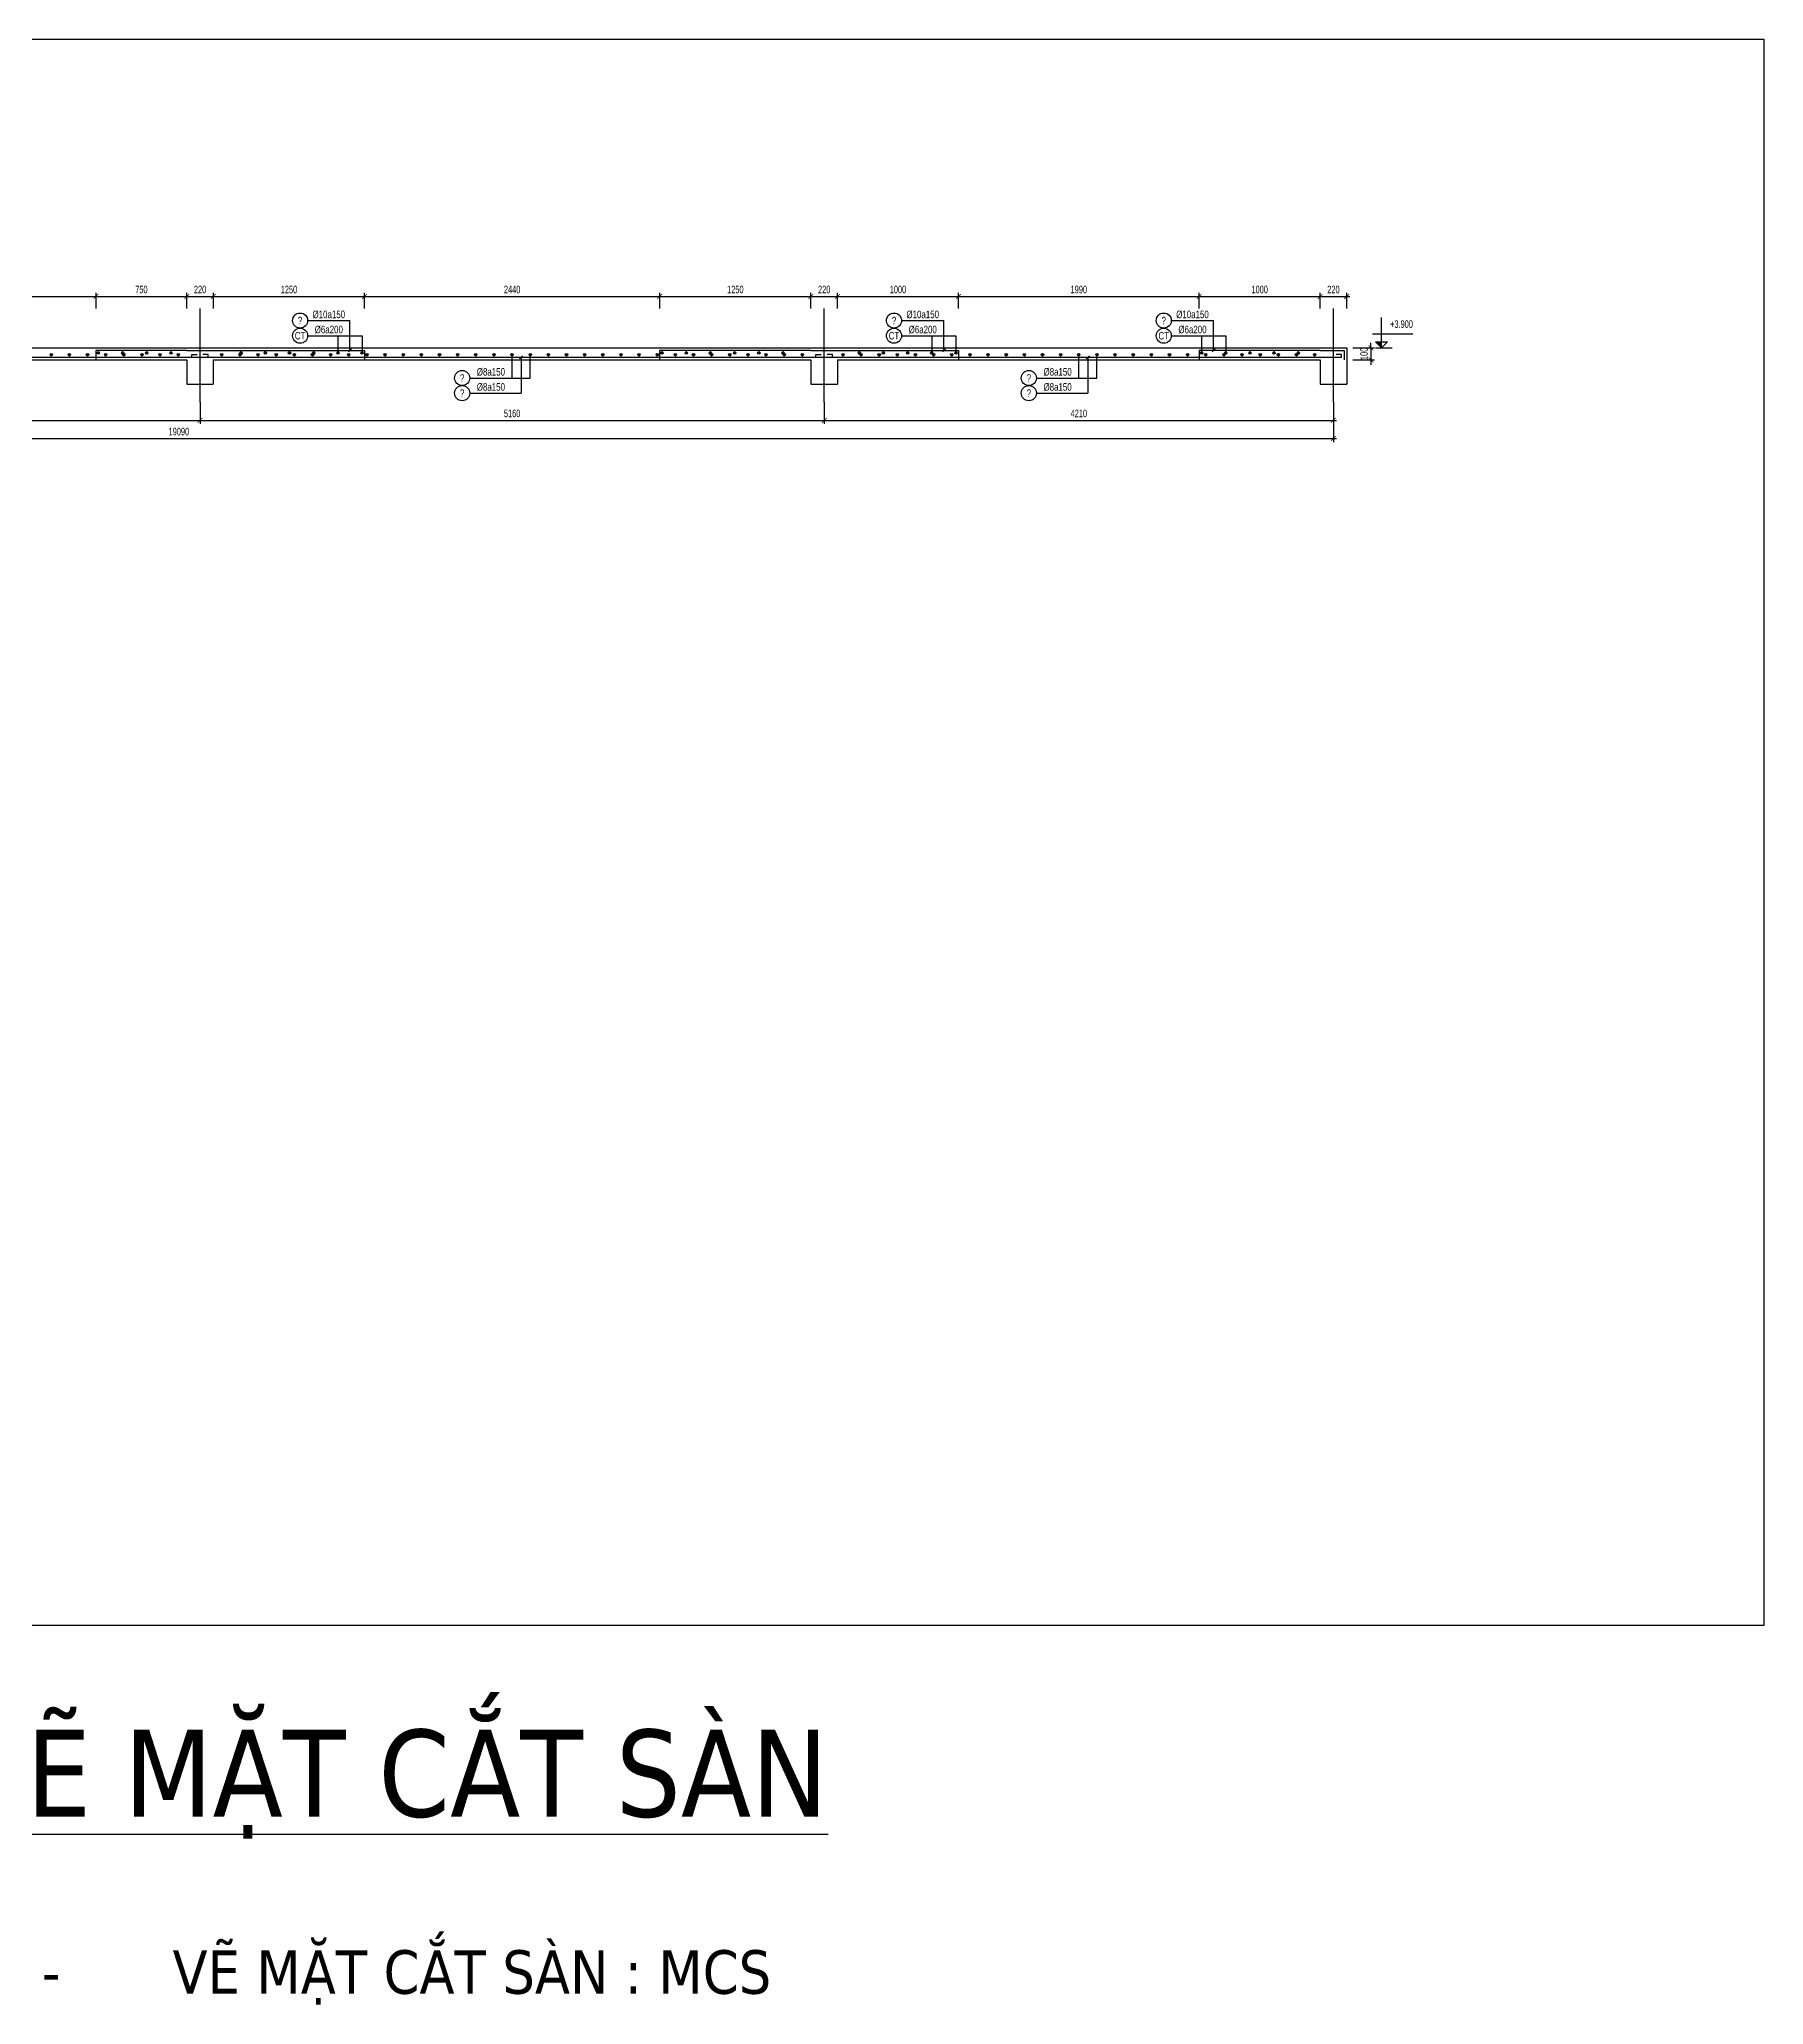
# Model space of a CAD drawing. Header units: inches. Extents: x 442278 to 842836, y -356313 to 59457.
# Drawn here: x 706459 to 720715, y -88102 to -71847 of the extents above; entities that cross this region are included whole.
import ezdxf
from ezdxf.enums import TextEntityAlignment as Align

# ---------------------------------------------------------------- set-up
doc = ezdxf.new("R2010")
doc.units = ezdxf.units.IN
doc.header["$LTSCALE"] = 250
doc.header["$MEASUREMENT"] = 0
doc.linetypes.add('CENTER', pattern=[50.8, 31.75, -6.35, 6.35, -6.35])
for name, color, linetype in [('LA.BT', 7, 'Continuous'), ('LA.DIM', 251, 'Continuous'), ('LA.KHAC', 252, 'Continuous'), ('LA.TC', 3, 'Continuous'), ('LA.TD', 30, 'Continuous'), ('LA.TEXT', 60, 'Continuous'), ('LA.TEXT.MC', 120, 'Continuous'), ('LA.TRUC', 251, 'CENTER'), ('XDIT-MANH', 252, 'Continuous')]:
    doc.layers.add(name, color=color, linetype=linetype)
doc.styles.add('AVANTH', font='')
doc.styles.add('S.STEXT', font='arial.ttf', dxfattribs={"width": 0.7})
doc.styles.get('AVANTH').set_extended_font_data('.VnAvantH')
doc.dimstyles.new('S.DIM25', dxfattribs={"dimtxt": 62.5, "dimasz": 40, "dimexe": 30, "dimexo": 0, "dimgap": 25, "dimtad": 1, "dimdec": 0, "dimzin": 13, "dimdsep": 46, "dimtxsty": 'S.STEXT', "dimblk": 'ARCHTICK', "dimcen": 0, "dimdle": 25, "dimclrd": 251, "dimclre": 251, "dimclrt": 60, "dimadec": 0, "dimazin": 0, "dimtfac": 1, "dimtdec": 0, "dimtix": 1, "dimtmove": 2, "dimatfit": 3, "dimfxl": 1, "dimtolj": 1, "dimtzin": 13, "dimarcsym": 0})

# ---------------------------------------------------------------- blocks, each defined once
blk = doc.blocks.new('_ArchTick')
at = {"color": 0, "linetype": 'ByBlock', "const_width": 0.15}
blk.add_lwpolyline([(-0.5, -0.5), (0.5, 0.5)], dxfattribs=at)
blk = doc.blocks.new('*D689')
at = {"layer": 'DEFPOINTS', "color": 0, "transparency": 16777216}
for p in [(704578, -74849), (707788, -74849), (707788, -74999)]:
    blk.add_point(p, dxfattribs=at)
at = {"layer": 'LA.DIM', "color": 251, "lineweight": -2, "transparency": 16777216}
for p, q in [((704578, -74849), (704578, -75029)), ((707788, -74849), (707788, -75029)), ((704553, -74999), (707813, -74999))]:
    blk.add_line(p, q, dxfattribs=at)
at = {"layer": 'LA.DIM', "color": 251, "lineweight": -2, "transparency": 16777216, "xscale": 40, "yscale": 40, "zscale": 40, "rotation": 180}
blk.add_blockref('_ArchTick', (704578, -74999), dxfattribs=at)
at = {"layer": 'LA.DIM', "color": 251, "lineweight": -2, "transparency": 16777216, "xscale": 40, "yscale": 40, "zscale": 40}
blk.add_blockref('_ArchTick', (707788, -74999), dxfattribs=at)
at = {"layer": 'LA.DIM', "color": 60, "transparency": 16777216, "insert": (706183, -74942), "char_height": 62.5, "attachment_point": 5, "style": 'S.STEXT'}
blk.add_mtext('\\A1;3210', dxfattribs=at)
blk = doc.blocks.new('*D690')
at = {"layer": 'DEFPOINTS', "color": 0, "transparency": 16777216}
for p in [(707788, -74849), (712948, -74849), (712948, -74999)]:
    blk.add_point(p, dxfattribs=at)
at = {"layer": 'LA.DIM', "color": 251, "lineweight": -2, "transparency": 16777216}
for p, q in [((707788, -74849), (707788, -75029)), ((712948, -74849), (712948, -75029)), ((707763, -74999), (712973, -74999))]:
    blk.add_line(p, q, dxfattribs=at)
at = {"layer": 'LA.DIM', "color": 251, "lineweight": -2, "transparency": 16777216, "xscale": 40, "yscale": 40, "zscale": 40, "rotation": 180}
blk.add_blockref('_ArchTick', (707788, -74999), dxfattribs=at)
at = {"layer": 'LA.DIM', "color": 251, "lineweight": -2, "transparency": 16777216, "xscale": 40, "yscale": 40, "zscale": 40}
blk.add_blockref('_ArchTick', (712948, -74999), dxfattribs=at)
at = {"layer": 'LA.DIM', "color": 60, "transparency": 16777216, "insert": (710368, -74942), "char_height": 62.5, "attachment_point": 5, "style": 'S.STEXT'}
blk.add_mtext('\\A1;5160', dxfattribs=at)
blk = doc.blocks.new('*D691')
at = {"layer": 'DEFPOINTS', "color": 0, "transparency": 16777216}
for p in [(712948, -74849), (717158, -74849), (717158, -74999)]:
    blk.add_point(p, dxfattribs=at)
at = {"layer": 'LA.DIM', "color": 251, "lineweight": -2, "transparency": 16777216}
for p, q in [((712948, -74849), (712948, -75029)), ((717158, -74849), (717158, -75029)), ((712923, -74999), (717183, -74999))]:
    blk.add_line(p, q, dxfattribs=at)
at = {"layer": 'LA.DIM', "color": 251, "lineweight": -2, "transparency": 16777216, "xscale": 40, "yscale": 40, "zscale": 40, "rotation": 180}
blk.add_blockref('_ArchTick', (712948, -74999), dxfattribs=at)
at = {"layer": 'LA.DIM', "color": 251, "lineweight": -2, "transparency": 16777216, "xscale": 40, "yscale": 40, "zscale": 40}
blk.add_blockref('_ArchTick', (717158, -74999), dxfattribs=at)
at = {"layer": 'LA.DIM', "color": 60, "transparency": 16777216, "insert": (715053, -74942), "char_height": 62.5, "attachment_point": 5, "style": 'S.STEXT'}
blk.add_mtext('\\A1;4210', dxfattribs=at)
blk = doc.blocks.new('*D692')
at = {"layer": 'DEFPOINTS', "color": 0, "transparency": 16777216}
for p in [(698068, -74849), (717158, -74849), (717158, -75149)]:
    blk.add_point(p, dxfattribs=at)
at = {"layer": 'LA.DIM', "color": 251, "lineweight": -2, "transparency": 16777216}
for p, q in [((698068, -74849), (698068, -75179)), ((717158, -74849), (717158, -75179)), ((698043, -75149), (717183, -75149))]:
    blk.add_line(p, q, dxfattribs=at)
at = {"layer": 'LA.DIM', "color": 251, "lineweight": -2, "transparency": 16777216, "xscale": 40, "yscale": 40, "zscale": 40, "rotation": 180}
blk.add_blockref('_ArchTick', (698068, -75149), dxfattribs=at)
at = {"layer": 'LA.DIM', "color": 251, "lineweight": -2, "transparency": 16777216, "xscale": 40, "yscale": 40, "zscale": 40}
blk.add_blockref('_ArchTick', (717158, -75149), dxfattribs=at)
at = {"layer": 'LA.DIM', "color": 60, "transparency": 16777216, "insert": (707613, -75092), "char_height": 62.5, "attachment_point": 5, "style": 'S.STEXT'}
blk.add_mtext('\\A1;19090', dxfattribs=at)
blk = doc.blocks.new('*D700')
at = {"layer": 'DEFPOINTS', "color": 0, "transparency": 16777216}
for p in [(705438, -74074), (706928, -73974), (706928, -74074)]:
    blk.add_point(p, dxfattribs=at)
at = {"layer": 'LA.DIM', "color": 251, "lineweight": -2, "transparency": 16777216}
for p, q in [((705438, -74074), (705438, -73944)), ((706928, -74074), (706928, -73944)), ((705413, -73974), (706953, -73974))]:
    blk.add_line(p, q, dxfattribs=at)
at = {"layer": 'LA.DIM', "color": 251, "lineweight": -2, "transparency": 16777216, "xscale": 40, "yscale": 40, "zscale": 40, "rotation": 180}
blk.add_blockref('_ArchTick', (705438, -73974), dxfattribs=at)
at = {"layer": 'LA.DIM', "color": 251, "lineweight": -2, "transparency": 16777216, "xscale": 40, "yscale": 40, "zscale": 40}
blk.add_blockref('_ArchTick', (706928, -73974), dxfattribs=at)
at = {"layer": 'LA.DIM', "color": 60, "transparency": 16777216, "insert": (706183, -73917), "char_height": 62.5, "attachment_point": 5, "style": 'S.STEXT'}
blk.add_mtext('\\A1;1490', dxfattribs=at)
blk = doc.blocks.new('*D701')
at = {"layer": 'DEFPOINTS', "color": 0, "transparency": 16777216}
for p in [(706928, -74074), (707678, -73974), (707678, -74074)]:
    blk.add_point(p, dxfattribs=at)
at = {"layer": 'LA.DIM', "color": 251, "lineweight": -2, "transparency": 16777216}
for p, q in [((706928, -74074), (706928, -73944)), ((707678, -74074), (707678, -73944)), ((706903, -73974), (707703, -73974))]:
    blk.add_line(p, q, dxfattribs=at)
at = {"layer": 'LA.DIM', "color": 251, "lineweight": -2, "transparency": 16777216, "xscale": 40, "yscale": 40, "zscale": 40, "rotation": 180}
blk.add_blockref('_ArchTick', (706928, -73974), dxfattribs=at)
at = {"layer": 'LA.DIM', "color": 251, "lineweight": -2, "transparency": 16777216, "xscale": 40, "yscale": 40, "zscale": 40}
blk.add_blockref('_ArchTick', (707678, -73974), dxfattribs=at)
at = {"layer": 'LA.DIM', "color": 60, "transparency": 16777216, "insert": (707303, -73917), "char_height": 62.5, "attachment_point": 5, "style": 'S.STEXT'}
blk.add_mtext('\\A1;750', dxfattribs=at)
blk = doc.blocks.new('*D702')
at = {"layer": 'DEFPOINTS', "color": 0, "transparency": 16777216}
for p in [(707898, -74074), (709148, -73974), (709148, -74074)]:
    blk.add_point(p, dxfattribs=at)
at = {"layer": 'LA.DIM', "color": 251, "lineweight": -2, "transparency": 16777216}
for p, q in [((707898, -74074), (707898, -73944)), ((709148, -74074), (709148, -73944)), ((707873, -73974), (709173, -73974))]:
    blk.add_line(p, q, dxfattribs=at)
at = {"layer": 'LA.DIM', "color": 251, "lineweight": -2, "transparency": 16777216, "xscale": 40, "yscale": 40, "zscale": 40, "rotation": 180}
blk.add_blockref('_ArchTick', (707898, -73974), dxfattribs=at)
at = {"layer": 'LA.DIM', "color": 251, "lineweight": -2, "transparency": 16777216, "xscale": 40, "yscale": 40, "zscale": 40}
blk.add_blockref('_ArchTick', (709148, -73974), dxfattribs=at)
at = {"layer": 'LA.DIM', "color": 60, "transparency": 16777216, "insert": (708523, -73917), "char_height": 62.5, "attachment_point": 5, "style": 'S.STEXT'}
blk.add_mtext('\\A1;1250', dxfattribs=at)
blk = doc.blocks.new('*D703')
at = {"layer": 'DEFPOINTS', "color": 0, "transparency": 16777216}
for p in [(709148, -74074), (711588, -73974), (711588, -74074)]:
    blk.add_point(p, dxfattribs=at)
at = {"layer": 'LA.DIM', "color": 251, "lineweight": -2, "transparency": 16777216}
for p, q in [((709148, -74074), (709148, -73944)), ((711588, -74074), (711588, -73944)), ((709123, -73974), (711613, -73974))]:
    blk.add_line(p, q, dxfattribs=at)
at = {"layer": 'LA.DIM', "color": 251, "lineweight": -2, "transparency": 16777216, "xscale": 40, "yscale": 40, "zscale": 40, "rotation": 180}
blk.add_blockref('_ArchTick', (709148, -73974), dxfattribs=at)
at = {"layer": 'LA.DIM', "color": 251, "lineweight": -2, "transparency": 16777216, "xscale": 40, "yscale": 40, "zscale": 40}
blk.add_blockref('_ArchTick', (711588, -73974), dxfattribs=at)
at = {"layer": 'LA.DIM', "color": 60, "transparency": 16777216, "insert": (710368, -73917), "char_height": 62.5, "attachment_point": 5, "style": 'S.STEXT'}
blk.add_mtext('\\A1;2440', dxfattribs=at)
blk = doc.blocks.new('*D704')
at = {"layer": 'DEFPOINTS', "color": 0, "transparency": 16777216}
for p in [(711588, -74074), (712838, -73974), (712838, -74074)]:
    blk.add_point(p, dxfattribs=at)
at = {"layer": 'LA.DIM', "color": 251, "lineweight": -2, "transparency": 16777216}
for p, q in [((711588, -74074), (711588, -73944)), ((712838, -74074), (712838, -73944)), ((711563, -73974), (712863, -73974))]:
    blk.add_line(p, q, dxfattribs=at)
at = {"layer": 'LA.DIM', "color": 251, "lineweight": -2, "transparency": 16777216, "xscale": 40, "yscale": 40, "zscale": 40, "rotation": 180}
blk.add_blockref('_ArchTick', (711588, -73974), dxfattribs=at)
at = {"layer": 'LA.DIM', "color": 251, "lineweight": -2, "transparency": 16777216, "xscale": 40, "yscale": 40, "zscale": 40}
blk.add_blockref('_ArchTick', (712838, -73974), dxfattribs=at)
at = {"layer": 'LA.DIM', "color": 60, "transparency": 16777216, "insert": (712213, -73917), "char_height": 62.5, "attachment_point": 5, "style": 'S.STEXT'}
blk.add_mtext('\\A1;1250', dxfattribs=at)
blk = doc.blocks.new('*D705')
at = {"layer": 'DEFPOINTS', "color": 0, "transparency": 16777216}
for p in [(713058, -74074), (714058, -73974), (714058, -74074)]:
    blk.add_point(p, dxfattribs=at)
at = {"layer": 'LA.DIM', "color": 251, "lineweight": -2, "transparency": 16777216}
for p, q in [((713058, -74074), (713058, -73944)), ((714058, -74074), (714058, -73944)), ((713033, -73974), (714083, -73974))]:
    blk.add_line(p, q, dxfattribs=at)
at = {"layer": 'LA.DIM', "color": 251, "lineweight": -2, "transparency": 16777216, "xscale": 40, "yscale": 40, "zscale": 40, "rotation": 180}
blk.add_blockref('_ArchTick', (713058, -73974), dxfattribs=at)
at = {"layer": 'LA.DIM', "color": 251, "lineweight": -2, "transparency": 16777216, "xscale": 40, "yscale": 40, "zscale": 40}
blk.add_blockref('_ArchTick', (714058, -73974), dxfattribs=at)
at = {"layer": 'LA.DIM', "color": 60, "transparency": 16777216, "insert": (713558, -73917), "char_height": 62.5, "attachment_point": 5, "style": 'S.STEXT'}
blk.add_mtext('\\A1;1000', dxfattribs=at)
blk = doc.blocks.new('*D706')
at = {"layer": 'DEFPOINTS', "color": 0, "transparency": 16777216}
for p in [(714058, -74074), (716048, -73974), (716048, -74074)]:
    blk.add_point(p, dxfattribs=at)
at = {"layer": 'LA.DIM', "color": 251, "lineweight": -2, "transparency": 16777216}
for p, q in [((714058, -74074), (714058, -73944)), ((716048, -74074), (716048, -73944)), ((714033, -73974), (716073, -73974))]:
    blk.add_line(p, q, dxfattribs=at)
at = {"layer": 'LA.DIM', "color": 251, "lineweight": -2, "transparency": 16777216, "xscale": 40, "yscale": 40, "zscale": 40, "rotation": 180}
blk.add_blockref('_ArchTick', (714058, -73974), dxfattribs=at)
at = {"layer": 'LA.DIM', "color": 251, "lineweight": -2, "transparency": 16777216, "xscale": 40, "yscale": 40, "zscale": 40}
blk.add_blockref('_ArchTick', (716048, -73974), dxfattribs=at)
at = {"layer": 'LA.DIM', "color": 60, "transparency": 16777216, "insert": (715053, -73917), "char_height": 62.5, "attachment_point": 5, "style": 'S.STEXT'}
blk.add_mtext('\\A1;1990', dxfattribs=at)
blk = doc.blocks.new('*D707')
at = {"layer": 'DEFPOINTS', "color": 0, "transparency": 16777216}
for p in [(716048, -74074), (717048, -73974), (717048, -74074)]:
    blk.add_point(p, dxfattribs=at)
at = {"layer": 'LA.DIM', "color": 251, "lineweight": -2, "transparency": 16777216}
for p, q in [((716048, -74074), (716048, -73944)), ((717048, -74074), (717048, -73944)), ((716023, -73974), (717073, -73974))]:
    blk.add_line(p, q, dxfattribs=at)
at = {"layer": 'LA.DIM', "color": 251, "lineweight": -2, "transparency": 16777216, "xscale": 40, "yscale": 40, "zscale": 40, "rotation": 180}
blk.add_blockref('_ArchTick', (716048, -73974), dxfattribs=at)
at = {"layer": 'LA.DIM', "color": 251, "lineweight": -2, "transparency": 16777216, "xscale": 40, "yscale": 40, "zscale": 40}
blk.add_blockref('_ArchTick', (717048, -73974), dxfattribs=at)
at = {"layer": 'LA.DIM', "color": 60, "transparency": 16777216, "insert": (716548, -73917), "char_height": 62.5, "attachment_point": 5, "style": 'S.STEXT'}
blk.add_mtext('\\A1;1000', dxfattribs=at)
blk = doc.blocks.new('*D711')
at = {"layer": 'DEFPOINTS', "color": 0, "transparency": 16777216}
for p in [(707678, -74074), (707898, -73974), (707898, -74074)]:
    blk.add_point(p, dxfattribs=at)
at = {"layer": 'LA.DIM', "color": 251, "lineweight": -2, "transparency": 16777216}
for p, q in [((707678, -74074), (707678, -73944)), ((707898, -74074), (707898, -73944)), ((707653, -73974), (707923, -73974))]:
    blk.add_line(p, q, dxfattribs=at)
at = {"layer": 'LA.DIM', "color": 251, "lineweight": -2, "transparency": 16777216, "xscale": 40, "yscale": 40, "zscale": 40, "rotation": 180}
blk.add_blockref('_ArchTick', (707678, -73974), dxfattribs=at)
at = {"layer": 'LA.DIM', "color": 251, "lineweight": -2, "transparency": 16777216, "xscale": 40, "yscale": 40, "zscale": 40}
blk.add_blockref('_ArchTick', (707898, -73974), dxfattribs=at)
at = {"layer": 'LA.DIM', "color": 60, "transparency": 16777216, "insert": (707788, -73917), "char_height": 62.5, "attachment_point": 5, "style": 'S.STEXT'}
blk.add_mtext('\\A1;220', dxfattribs=at)
blk = doc.blocks.new('*D712')
at = {"layer": 'DEFPOINTS', "color": 0, "transparency": 16777216}
for p in [(712838, -74074), (713058, -73974), (713058, -74074)]:
    blk.add_point(p, dxfattribs=at)
at = {"layer": 'LA.DIM', "color": 251, "lineweight": -2, "transparency": 16777216}
for p, q in [((712838, -74074), (712838, -73944)), ((713058, -74074), (713058, -73944)), ((712813, -73974), (713083, -73974))]:
    blk.add_line(p, q, dxfattribs=at)
at = {"layer": 'LA.DIM', "color": 251, "lineweight": -2, "transparency": 16777216, "xscale": 40, "yscale": 40, "zscale": 40, "rotation": 180}
blk.add_blockref('_ArchTick', (712838, -73974), dxfattribs=at)
at = {"layer": 'LA.DIM', "color": 251, "lineweight": -2, "transparency": 16777216, "xscale": 40, "yscale": 40, "zscale": 40}
blk.add_blockref('_ArchTick', (713058, -73974), dxfattribs=at)
at = {"layer": 'LA.DIM', "color": 60, "transparency": 16777216, "insert": (712948, -73917), "char_height": 62.5, "attachment_point": 5, "style": 'S.STEXT'}
blk.add_mtext('\\A1;220', dxfattribs=at)
blk = doc.blocks.new('*D713')
at = {"layer": 'DEFPOINTS', "color": 0, "transparency": 16777216}
for p in [(717048, -74074), (717268, -73974), (717268, -74074)]:
    blk.add_point(p, dxfattribs=at)
at = {"layer": 'LA.DIM', "color": 251, "lineweight": -2, "transparency": 16777216}
for p, q in [((717048, -74074), (717048, -73944)), ((717268, -74074), (717268, -73944)), ((717023, -73974), (717293, -73974))]:
    blk.add_line(p, q, dxfattribs=at)
at = {"layer": 'LA.DIM', "color": 251, "lineweight": -2, "transparency": 16777216, "xscale": 40, "yscale": 40, "zscale": 40, "rotation": 180}
blk.add_blockref('_ArchTick', (717048, -73974), dxfattribs=at)
at = {"layer": 'LA.DIM', "color": 251, "lineweight": -2, "transparency": 16777216, "xscale": 40, "yscale": 40, "zscale": 40}
blk.add_blockref('_ArchTick', (717268, -73974), dxfattribs=at)
at = {"layer": 'LA.DIM', "color": 60, "transparency": 16777216, "insert": (717158, -73917), "char_height": 62.5, "attachment_point": 5, "style": 'S.STEXT'}
blk.add_mtext('\\A1;220', dxfattribs=at)
blk = doc.blocks.new('*D714')
at = {"layer": 'DEFPOINTS', "color": 0, "transparency": 16777216}
for p in [(717318, -74399), (717318, -74499), (717468, -74499)]:
    blk.add_point(p, dxfattribs=at)
at = {"layer": 'LA.DIM', "color": 251, "lineweight": -2, "transparency": 16777216}
for p, q in [((717318, -74399), (717498, -74399)), ((717468, -74399), (717468, -74359)), ((717468, -74399), (717468, -74499)), ((717318, -74499), (717498, -74499)), ((717468, -74499), (717468, -74539))]:
    blk.add_line(p, q, dxfattribs=at)
at = {"layer": 'LA.DIM', "color": 251, "lineweight": -2, "transparency": 16777216, "xscale": 40, "yscale": 40, "zscale": 40}
for p, rotation in [((717468, -74399), 270), ((717468, -74499), 90)]:
    blk.add_blockref('_ArchTick', p, dxfattribs=dict(at, rotation=rotation))
at = {"layer": 'LA.DIM', "color": 60, "transparency": 16777216, "insert": (717411, -74449), "char_height": 62.5, "attachment_point": 5, "rotation": 90, "style": 'S.STEXT'}
blk.add_mtext('\\A1;100', dxfattribs=at)
blk = doc.blocks.new('BLOCK.COS')
at = {"layer": 'LA.KHAC'}
blk.add_hatch(color=256, dxfattribs=at).paths.add_polyline_path([(37.5, 50), (87.5, 0), (87.5, 50)])
at = {"layer": 'LA.KHAC', "color": 5}
for p, q in [((37.5, 50), (137.5, 50)), ((87.5, 0), (37.5, 50)), ((37.5, 0), (175, 0)), ((87.5, 0), (87.5, 50)), ((87.5, 0), (137.5, 50))]:
    blk.add_line(p, q, dxfattribs=at)
blk = doc.blocks.new('BLOCK.TC')
at = {"layer": 'LA.TC'}
blk.add_hatch(color=256, dxfattribs=at).paths.add_polyline_path([(10, 0, 1), (-10, 0, 1)])
at = {"layer": 'LA.TD'}
blk.add_circle((0, 0), 10, dxfattribs=at)

msp = doc.modelspace()

# ---------------------------------------------------------------- linework, layer by layer
at = {"layer": 'LA.BT'}
for p, q in [((704687.54, -74398.83), (707677.54, -74398.83)), ((707677.54, -74398.83), (707897.54, -74398.83)), ((707897.54, -74398.83), (712837.54, -74398.83)), ((712837.54, -74398.83), (713057.54, -74398.83)), ((713057.54, -74398.83), (717047.54, -74398.83)), ((717047.54, -74398.83), (717267.54, -74398.83)), ((717267.54, -74398.83), (717267.54, -74698.83)), ((704687.54, -74498.83), (707677.54, -74498.83)), ((707677.54, -74498.83), (707677.54, -74698.83)), ((707897.54, -74498.83), (712837.54, -74498.83)), ((707897.54, -74498.83), (707897.54, -74698.83)), ((712837.54, -74498.83), (712837.54, -74698.83)), ((713057.54, -74498.83), (717047.54, -74498.83)), ((713057.54, -74498.83), (713057.54, -74698.83)), ((717047.54, -74498.83), (717047.54, -74698.83)), ((707677.54, -74698.83), (707897.54, -74698.83)), ((712837.54, -74698.83), (713057.54, -74698.83)), ((717047.54, -74698.83), (717267.54, -74698.83))]:
    msp.add_line(p, q, dxfattribs=at)
at = {"layer": 'LA.KHAC'}
for p, q in [((708677.54, -74173.83), (709027.54, -74173.83)), ((709027.54, -74420.83), (709027.54, -74173.83)), ((713587.54, -74173.83), (713937.54, -74173.83)), ((713937.54, -74420.83), (713937.54, -74173.83)), ((715817.54, -74173.83), (716167.54, -74173.83)), ((716167.54, -74420.83), (716167.54, -74173.83)), ((717480.04, -74283.83), (717815.04, -74283.83)), ((717555.04, -74398.83), (717555.04, -74148.83)), ((708677.54, -74298.83), (709127.54, -74298.83)), ((708927.54, -74298.83), (708927.54, -74440.83)), ((709127.54, -74298.83), (709127.54, -74440.83)), ((713587.54, -74298.83), (714037.54, -74298.83)), ((713837.54, -74298.83), (713837.54, -74440.83)), ((714037.54, -74298.83), (714037.54, -74440.83)), ((715817.54, -74298.83), (716267.54, -74298.83)), ((716067.54, -74298.83), (716067.54, -74440.83)), ((716267.54, -74298.83), (716267.54, -74440.83)), ((710367.54, -74648.83), (710367.54, -74456.83)), ((710442.54, -74476.83), (710442.54, -74773.83)), ((710517.54, -74648.83), (710517.54, -74456.83)), ((715052.54, -74648.83), (715052.54, -74456.83)), ((715127.54, -74476.83), (715127.54, -74773.83)), ((715202.54, -74648.83), (715202.54, -74456.83)), ((710017.54, -74648.83), (710517.54, -74648.83)), ((714702.54, -74648.83), (715202.54, -74648.83)), ((710017.54, -74773.83), (710442.54, -74773.83)), ((714702.54, -74773.83), (715127.54, -74773.83))]:
    msp.add_line(p, q, dxfattribs=at)
at = {"layer": 'LA.KHAC', "color": 3}
for p, q in [((709015.04, -74433.33), (709040.04, -74408.33)), ((713925.04, -74433.33), (713950.04, -74408.33)), ((716155.04, -74433.33), (716180.04, -74408.33)), ((710430.04, -74489.33), (710455.04, -74464.33)), ((715115.04, -74489.33), (715140.04, -74464.33))]:
    msp.add_line(p, q, dxfattribs=at)
at = {"layer": 'LA.TD'}
for p, q in [((707677.54, -74420.83), (706927.54, -74420.83)), ((706927.54, -74420.83), (706927.54, -74498.83)), ((707677.54, -74420.83), (707897.54, -74420.83)), ((707677.54, -74420.83), (707897.54, -74420.83)), ((707897.54, -74420.83), (709147.54, -74420.83)), ((709147.54, -74420.83), (709147.54, -74498.83)), ((712837.54, -74420.83), (711587.54, -74420.83)), ((711587.54, -74420.83), (711587.54, -74498.83)), ((712837.54, -74420.83), (713057.54, -74420.83)), ((712837.54, -74420.83), (713057.54, -74420.83)), ((713057.54, -74420.83), (714057.54, -74420.83)), ((714057.54, -74420.83), (714057.54, -74498.83)), ((717047.54, -74420.83), (716047.54, -74420.83)), ((716047.54, -74420.83), (716047.54, -74498.83)), ((717047.54, -74420.83), (717245.54, -74420.83)), ((717245.54, -74420.83), (717245.54, -74498.83)), ((704687.54, -74476.83), (707677.54, -74476.83)), ((707677.54, -74476.83), (707855.54, -74476.83)), ((707719.54, -74476.83), (707719.54, -74454.83)), ((707719.54, -74454.83), (707763.54, -74454.83)), ((707719.54, -74476.83), (707897.54, -74476.83)), ((707855.54, -74454.83), (707811.54, -74454.83)), ((707855.54, -74476.83), (707855.54, -74454.83)), ((707897.54, -74476.83), (712837.54, -74476.83)), ((712837.54, -74476.83), (713015.54, -74476.83)), ((712879.54, -74476.83), (712879.54, -74454.83)), ((712879.54, -74454.83), (712923.54, -74454.83)), ((712879.54, -74476.83), (713057.54, -74476.83)), ((713015.54, -74454.83), (712971.54, -74454.83)), ((713015.54, -74476.83), (713015.54, -74454.83)), ((713057.54, -74476.83), (717047.54, -74476.83)), ((717047.54, -74476.83), (717225.54, -74476.83)), ((717225.54, -74454.83), (717181.54, -74454.83)), ((717225.54, -74476.83), (717225.54, -74454.83))]:
    msp.add_line(p, q, dxfattribs=at)
at = {"layer": 'LA.TEXT.MC', "color": 252}
for centre in [(708615.04, -74173.83), (713525.04, -74173.83), (715755.04, -74173.83), (708615.04, -74298.83), (713525.04, -74298.83), (715755.04, -74298.83), (709955.04, -74648.83), (714640.04, -74648.83), (709955.04, -74773.83), (714640.04, -74773.83)]:
    msp.add_circle(centre, 62.5, dxfattribs=at)
at = {"layer": 'LA.TRUC'}
for p, q in [((707787.54, -74848.83), (707787.54, -74073.83)), ((712947.54, -74848.83), (712947.54, -74073.83)), ((717157.54, -74848.83), (717157.54, -74073.83))]:
    msp.add_line(p, q, dxfattribs=at)
at = {"layer": 'XDIT-MANH'}
msp.add_lwpolyline([(694698.51, -71847.45), (720714.86, -71847.45), (720714.86, -84965.66), (694698.51, -84965.66)], close=True, dxfattribs=at)

# ---------------------------------------------------------------- block references
at = {"layer": 'LA.KHAC'}
msp.add_blockref('BLOCK.COS', (717467.54, -74398.83), dxfattribs=at)
at = {"layer": 'LA.TC'}
for p in [(706557.54, -74456.83), (706707.54, -74456.83), (706857.54, -74456.83), (706947.54, -74440.83), (707007.54, -74456.83), (707147.54, -74440.83), (707157.54, -74456.83), (707307.54, -74456.83), (707347.54, -74440.83), (707457.54, -74456.83), (707547.54, -74440.83), (707607.54, -74456.83), (707967.54, -74456.83), (708117.54, -74456.83), (708127.54, -74440.83), (708267.54, -74456.83), (708327.54, -74440.83), (708417.54, -74456.83), (708527.54, -74440.83), (708567.54, -74456.83), (708717.54, -74456.83), (708727.54, -74440.83), (708867.54, -74456.83), (708927.54, -74440.83), (709017.54, -74456.83), (709127.54, -74440.83), (709167.54, -74456.83), (709317.54, -74456.83), (709467.54, -74456.83), (709617.54, -74456.83), (709767.54, -74456.83), (709917.54, -74456.83), (710067.54, -74456.83), (710217.54, -74456.83), (710367.54, -74456.83), (710517.54, -74456.83), (710667.54, -74456.83), (710817.54, -74456.83), (710967.54, -74456.83), (711117.54, -74456.83), (711267.54, -74456.83), (711417.54, -74456.83), (711567.54, -74456.83), (711607.54, -74440.83), (711717.54, -74456.83), (711807.54, -74440.83), (711867.54, -74456.83), (712007.54, -74440.83), (712017.54, -74456.83), (712167.54, -74456.83), (712207.54, -74440.83), (712317.54, -74456.83), (712407.54, -74440.83), (712467.54, -74456.83), (712607.54, -74440.83), (712617.54, -74456.83), (712767.54, -74456.83), (713102.54, -74456.83), (713237.54, -74440.83), (713252.54, -74456.83), (713402.54, -74456.83), (713437.54, -74440.83), (713552.54, -74456.83), (713637.54, -74440.83), (713702.54, -74456.83), (713837.54, -74440.83), (713852.54, -74456.83), (714002.54, -74456.83), (714037.54, -74440.83), (714152.54, -74456.83), (714302.54, -74456.83), (714452.54, -74456.83), (714602.54, -74456.83), (714752.54, -74456.83), (714902.54, -74456.83), (715052.54, -74456.83), (715202.54, -74456.83), (715352.54, -74456.83), (715502.54, -74456.83), (715652.54, -74456.83), (715802.54, -74456.83), (715952.54, -74456.83), (716067.54, -74440.83), (716102.54, -74456.83), (716252.54, -74456.83), (716267.54, -74440.83), (716402.54, -74456.83), (716467.54, -74440.83), (716552.54, -74456.83), (716667.54, -74440.83), (716702.54, -74456.83), (716852.54, -74456.83), (716867.54, -74440.83), (717002.54, -74456.83)]:
    msp.add_blockref('BLOCK.TC', p, dxfattribs=at)

# ---------------------------------------------------------------- texts
at = {"layer": 'LA.TEXT', "style": 'S.STEXT', "width": 0.75}
for s, p in [('%%C10a150', (708852.54, -74153.83)), ('%%C10a150', (713762.54, -74153.83)), ('%%C10a150', (715992.54, -74153.83)), ('%%C6a200', (708852.54, -74278.83)), ('%%C6a200', (713762.54, -74278.83)), ('%%C6a200', (715992.54, -74278.83)), ('%%C8a150', (710192.54, -74628.83)), ('%%C8a150', (714877.54, -74628.83)), ('%%C8a150', (710192.54, -74753.83)), ('%%C8a150', (714877.54, -74753.83))]:
    msp.add_text(s, height=62.5, dxfattribs=at).set_placement(p, align=Align.CENTER)
at = {"layer": 'LA.TEXT', "style": 'S.STEXT', "width": 0.7}
msp.add_text('+3.900', height=62.5, dxfattribs=at).set_placement((717815.04, -74233.83), align=Align.RIGHT)
at = {"layer": 'LA.TEXT', "attachment_point": 7, "style": 'AVANTH'}
for s, insert, char_height, width in [('{\\fTahoma|b0|i0|c0|p34;\\LBƯỚC 5 - VẼ MẶT CẮT SÀN}', (701434.19, -86728.37), 720, 28328.2717), ('\\pi-1080,l1440,t1440;{\\fTahoma|b0|i0|c0|p34;-^IVẼ MẶT CẮT SÀN : MCS}', (706120.02, -88102.28), 360, 14164.1358)]:
    msp.add_mtext(s, dxfattribs=dict(at, insert=insert, char_height=char_height, width=width))
at = {"layer": 'LA.TEXT.MC', "style": 'S.STEXT', "width": 0.75}
for s, p in [('CT', (708615.04, -74298.83)), ('?', (708615.04, -74173.83)), ('CT', (713525.04, -74298.83)), ('?', (713525.04, -74173.83)), ('CT', (715755.04, -74298.83)), ('?', (715755.04, -74173.83)), ('?', (709955.04, -74648.83)), ('?', (709955.04, -74773.83)), ('?', (714640.04, -74648.83)), ('?', (714640.04, -74773.83))]:
    msp.add_text(s, height=62.5, dxfattribs=at).set_placement(p, align=Align.MIDDLE_CENTER)

# ---------------------------------------------------------------- dimensions: what is measured, and where the dimension line sits
at = {"layer": 'LA.DIM'}
for p1, p2, distance, picture, middle in [((705437.54, -74073.83), (706927.54, -74073.83), 100, '*D700', (706182.54, -73916.92)), ((706927.54, -74073.83), (707677.54, -74073.83), 100, '*D701', (707302.54, -73916.92)), ((707677.54, -74073.83), (707897.54, -74073.83), 100, '*D711', (707787.54, -73916.92)), ((707897.54, -74073.83), (709147.54, -74073.83), 100, '*D702', (708522.54, -73916.92)), ((709147.54, -74073.83), (711587.54, -74073.83), 100, '*D703', (710367.54, -73916.92)), ((711587.54, -74073.83), (712837.54, -74073.83), 100, '*D704', (712212.54, -73916.92)), ((712837.54, -74073.83), (713057.54, -74073.83), 100, '*D712', (712947.54, -73916.92)), ((713057.54, -74073.83), (714057.54, -74073.83), 100, '*D705', (713557.54, -73916.92)), ((714057.54, -74073.83), (716047.54, -74073.83), 100, '*D706', (715052.54, -73916.92)), ((716047.54, -74073.83), (717047.54, -74073.83), 100, '*D707', (716547.54, -73916.92)), ((717047.54, -74073.83), (717267.54, -74073.83), 100, '*D713', (717157.54, -73916.92)), ((717317.54, -74398.83), (717317.54, -74498.83), 150, '*D714', (717410.63, -74448.83)), ((698067.54, -74848.83), (717157.54, -74848.83), -300, '*D692', (707612.54, -75091.92)), ((704577.54, -74848.83), (707787.54, -74848.83), -150, '*D689', (706182.54, -74941.9)), ((707787.54, -74848.83), (712947.54, -74848.83), -150, '*D690', (710367.54, -74941.92)), ((712947.54, -74848.83), (717157.54, -74848.83), -150, '*D691', (715052.54, -74941.92))]:
    dim = msp.add_aligned_dim(p1=p1, p2=p2, distance=distance, dimstyle='S.DIM25', dxfattribs=at)
    dim.commit()
    dim.dimension.update_dxf_attribs({"geometry": picture, "text_midpoint": middle})

doc.saveas('drawing.dxf')
